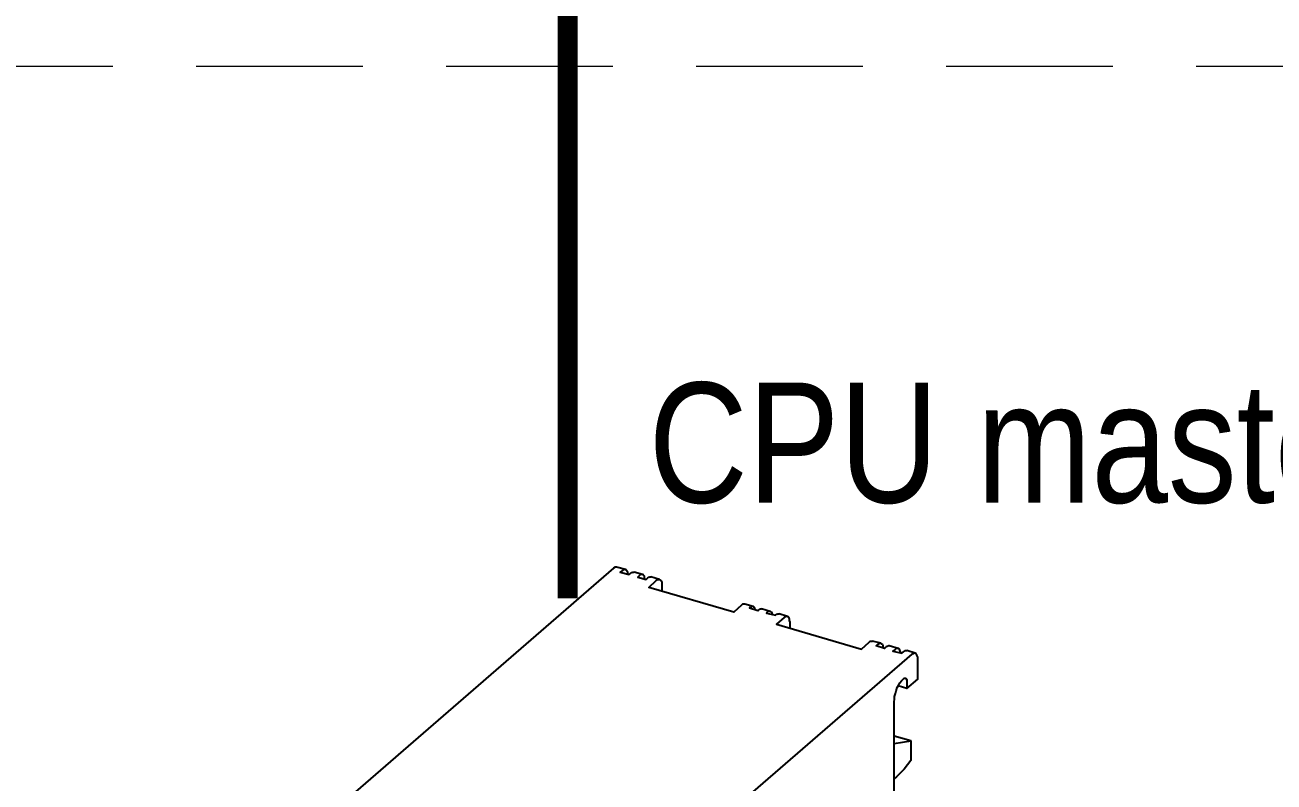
# Model space of a CAD drawing. Header units: inches. Extents: x 67248 to 85686, y -40174 to -31152.
# Drawn here: x 75391.7 to 75579, y -37576 to -37462.5 of the extents above; entities that cross this region are included whole.
import ezdxf

# ---------------------------------------------------------------- set-up
doc = ezdxf.new("R2010")
doc.units = ezdxf.units.IN
doc.header["$MEASUREMENT"] = 0
doc.linetypes.add('ACAD_ISO03W100', pattern=[30, 12, -18])
doc.linetypes.add('HIDDEN', pattern=[0.375, 0.25, -0.125])
doc.layers.add('SI-General', color=7, linetype='Continuous', lineweight=5)
doc.layers.add('SI-TOPOLOGY-Ethernet', color=7, linetype='Continuous', lineweight=13, true_color=0x3cf000)
doc.styles.add('OPIS', font='ARIALN.TTF')

# ---------------------------------------------------------------- blocks, each defined once
blk = doc.blocks.new('CPU_1515')
at = {"flags": 128}
for points in [[(48, 149.51), (47.92, 149.51), (47.76, 149.51), (47.53, 149.35), (8.85, 115.82), (8.7, 115.74), (8.62, 115.58), (8.54, 115.42), (8.46, 115.26), (8.38, 115.03), (8.38, 114.87), (8.3, 114.71), (8.3, 114.47), (8.3, 114.31), (8.38, 114.16), (8.38, 114.08), (8.22, 113.52)], [(49.35, 149.19), (48, 149.51)], [(49.66, 148.48), (49.66, 148.71), (49.58, 148.87), (49.5, 149.03), (49.42, 149.11), (49.27, 149.19), (49.11, 149.19), (49.03, 149.11), (48.87, 149.03), (48.55, 148.79), (49.9, 148.4), (50.14, 148.64), (50.29, 148.71), (50.45, 148.79), (50.61, 148.79)], [(51.88, 148.4), (50.61, 148.79)], [(52.27, 147.69), (52.19, 147.92), (52.19, 148.16), (52.03, 148.32), (51.96, 148.4), (51.88, 148.4), (51.72, 148.4), (51.56, 148.4), (51.4, 148.24), (51.16, 148), (52.43, 147.69), (52.67, 147.92), (52.83, 148), (52.98, 148.08), (53.14, 148.08)], [(54.41, 147.69), (53.14, 148.08)], [(67.22, 143.97), (67.06, 143.97), (66.9, 143.97), (66.74, 143.81), (65.56, 142.78), (52.83, 146.5), (53.93, 147.53), (54.09, 147.61), (54.25, 147.69), (54.41, 147.69), (54.49, 147.61), (54.64, 147.53), (54.72, 147.45), (54.8, 147.21), (54.8, 147.05), (54.8, 146.82), (54.8, 145.87)], [(68.48, 143.65), (67.22, 143.97)], [(68.8, 143.18), (68.72, 143.34), (68.64, 143.5), (68.56, 143.57), (68.4, 143.65), (68.33, 143.65), (68.17, 143.57), (68.01, 143.5), (67.93, 143.42), (69.2, 143.02), (69.27, 143.1), (69.43, 143.18), (69.59, 143.26), (69.75, 143.26)], [(71.01, 142.86), (69.75, 143.26)], [(71.41, 142.39), (71.33, 142.63), (71.25, 142.78), (71.09, 142.86), (71.01, 142.86), (70.86, 142.86), (70.7, 142.86), (70.54, 142.7), (70.46, 142.63), (71.81, 142.31), (71.88, 142.39), (72.04, 142.47), (72.2, 142.55), (72.36, 142.55)], [(73.62, 142.15), (72.36, 142.55)], [(74.02, 140.33), (74.02, 141.28), (73.94, 141.52), (73.94, 141.68), (73.86, 141.91), (73.78, 141.99), (73.7, 142.15), (73.55, 142.15), (73.39, 142.15), (73.31, 142.07), (73.15, 141.99), (71.96, 140.96), (84.7, 137.25), (85.88, 138.28), (86.04, 138.43), (86.2, 138.43), (86.36, 138.43)], [(87.62, 138.12), (86.36, 138.43)], [(88.89, 137.72), (88.81, 137.72), (88.57, 137.64), (88.41, 137.56), (88.18, 137.33), (86.91, 137.72), (87.15, 137.96), (87.31, 138.04), (87.46, 138.12), (87.62, 138.12), (87.7, 138.04), (87.86, 137.96), (87.94, 137.8), (87.94, 137.64), (88.02, 137.41)], [(90.23, 137.33), (88.89, 137.72)], [(90.55, 136.61), (90.55, 136.85), (90.47, 137.09), (90.39, 137.25), (90.31, 137.33), (90.15, 137.33), (89.99, 137.33), (89.92, 137.33), (89.76, 137.17), (89.44, 136.93), (90.79, 136.61), (91.02, 136.85), (91.18, 136.93), (91.34, 137.01), (91.5, 137.01)], [(92.76, 136.61), (91.5, 137.01)], [(89.6, 114.95), (89.6, 129.34), (89.68, 129.73), (89.68, 130.13), (89.84, 130.6), (89.92, 131), (90.07, 131.47), (90.31, 131.87), (90.47, 132.19), (90.71, 132.5), (90.94, 132.66), (91.1, 132.9), (91.18, 132.9), (91.26, 132.9), (91.34, 132.9), (91.42, 132.82), (91.42, 132.74), (91.5, 132.66), (91.5, 132.5), (91.5, 131.32), (93.16, 132.74), (93.16, 135.74), (93.16, 135.98), (93.08, 136.14), (93, 136.38), (92.92, 136.46), (92.84, 136.61), (92.68, 136.61), (92.6, 136.61), (92.45, 136.54), (92.29, 136.46), (53.54, 102.93)], [(91.5, 131.32), (90.23, 131.71)], [(89.6, 123.09), (92.13, 123.49), (89.6, 124.2)], [(92.13, 123.49), (92.13, 120.56), (91.1, 119.22), (89.99, 118.11), (89.6, 117.79)]]:
    blk.add_lwpolyline(points, dxfattribs=at)
blk = doc.blocks.new('A$C21AC6C7D')
at = {"linetype": 'ACAD_ISO03W100', "xscale": 1.000001307885285, "yscale": 1.000001307885285, "zscale": 1.000001307885285}
blk.add_blockref('CPU_1515', (-19.63, -14.24), dxfattribs=at)

msp = doc.modelspace()

# ---------------------------------------------------------------- linework, layer by layer
at = {"layer": 'SI-General', "color": 0, "linetype": 'HIDDEN', "ltscale": 100}
msp.add_lwpolyline([(75192.32, -37468.67), (75887.47, -37468.67), (75887.47, -38177.09), (75192.32, -38177.09)], close=True, dxfattribs=at)
at = {"layer": 'SI-TOPOLOGY-Ethernet', "const_width": 3}
msp.add_lwpolyline([(75473.04, -37548.46), (75473.04, -37434.14), (75962.47, -37434.14), (75962.47, -38781.12), (76504.97, -38781.12)], dxfattribs=at)

# ---------------------------------------------------------------- block references
msp.add_blockref('A$C21AC6C7D', (75452.03, -37679.06))

# ---------------------------------------------------------------- texts
at = {"layer": 'SI-General', "color": 0, "insert": (75597.45, -37516.11), "char_height": 18, "width": 150.3301, "attachment_point": 3, "style": 'OPIS'}
msp.add_mtext('{\\C256;CPU master}', dxfattribs=at)

doc.saveas('drawing.dxf')
